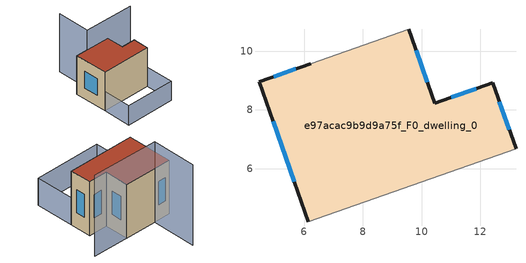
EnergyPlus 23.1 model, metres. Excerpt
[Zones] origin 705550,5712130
e97acac9b9d9a75f_F0_dwelling_0
 floor ground (EU_floor_Construction): 12.43,8.92 13.21,6.68 6.14,4.2 4.47,8.96 6.23,9.57 9.56,10.74 10.45,8.23 z0
 wall outside (EU_wall_Construction): 13.21,6.68 12.43,8.92 10.45,8.23 9.56,10.74 / 6.23,9.57 4.47,8.96 6.14,4.2 z0:6
 wall adiabatic (EU_wall_Construction): 6.14,4.2 13.21,6.68 / 9.56,10.74 6.23,9.57 z0:6
 window (EU_Window_Construction): 10.2,8.94 9.82,10.02 / 11.87,8.72 11.01,8.42 / 12.99,7.32 12.65,8.28 / 4.94,7.61 5.66,5.56 / 5.73,9.4 4.97,9.14 z1.71:4.29
 roof outside (EU_roof_Construction): 13.21,6.68 12.43,8.92 10.45,8.23 9.56,10.74 6.23,9.57 4.47,8.96 6.14,4.2 z6
shading: 6.14,4.2 13.21,6.68 / 13.21,6.68 14.62,2.66 / 14.62,2.66 7.55,0.18 / 7.55,0.18 6.14,4.2 z0:3; 13.35,11.96 6.23,9.57 / 6.23,9.57 4.64,14.3 z0:9
[Building]
EU S2 Campaign: North Axis=0; Terrain=City; Solar Distribution=FullExterior
[Site:Location]
London: Latitude=51.5; Longitude=-0.5; Time Zone=0; Elevation=25
[SizingPeriod:WeatherFileDays]
AnnualSizingPeriod: Begin Month=1; Begin Day of Month=1; End Month=12; End Day of Month=31; Day of Week for Start Day=Monday; Use Weather File Daylight Saving Period=No; Use Weather File Rain and Snow Indicators=No
[MATERIAL]
EU_InternalMass_Material: Roughness=MediumRough; Thickness=0.1; Conductivity=1; Density=1800; Specific Heat=900; Thermal Absorptance=0.9; Solar Absorptance=0.7; Visible Absorptance=0.7
[MATERIAL:NOMASS] Roughness=MediumRough; Thermal Absorptance=0.9; Solar Absorptance=0.7; Visible Absorptance=0.7
Name | Thermal Resistance
EU_wall_NoMass | 0.71061
EU_roof_NoMass | 2.41608
EU_floor_NoMass | 1.75078
[WINDOWMATERIAL:SIMPLEGLAZINGSYSTEM]
EU_Window_SimpleGlazing: UFactor=2.64892; Solar Heat Gain Coefficient=0.76; Visible Transmittance=0.76
[CONSTRUCTION]
EU_wall_Construction: EU_wall_NoMass
EU_roof_Construction: EU_roof_NoMass
EU_floor_Construction: EU_floor_NoMass
EU_InternalMass_Construction: EU_InternalMass_Material
EU_Window_Construction: EU_Window_SimpleGlazing
[ZONE]
e97acac9b9d9a75f_F0_dwelling_0: Type=1; Multiplier=1; Ceiling Height=autocalculate; Volume=193.244; Floor Area=autocalculate; Part of Total Floor Area=Yes
[INTERNALMASS]
e97acac9b9d9a75f_F0_dwelling_0_EU_InternalMass: Construction=EU_InternalMass_Construction; Zone or ZoneList=e97acac9b9d9a75f_F0_dwelling_0; Surface Area=32.2073
[OTHEREQUIPMENT]
EU_Step8_InternalGain_e97acac9b9d9a75f_F0_dwelling_0_f000: Fuel Type=Electricity; Zone or ZoneList or Space or SpaceList=e97acac9b9d9a75f_F0_dwelling_0; Schedule=EU_Step8_GainSchedule_e97acac9b9d9a75f_F0_dwelling_0_f000; Design Level Calculation Method=Watts/Area; Power per Zone Floor Area=1; Fraction Latent=0; Fraction Radiant=0; Fraction Lost=0; Carbon Dioxide Generation Rate=0; EndUse Subcategory=EU_Step8_InternalGains
[ZONEVENTILATION:DESIGNFLOWRATE]
EU_ConstantAir_e97acac9b9d9a75f_F0_dwelling_0: Zone or ZoneList or Space or SpaceList=e97acac9b9d9a75f_F0_dwelling_0; Schedule=EU_AlwaysOn; Design Flow Rate Calculation Method=AirChanges/Hour; Air Changes per Hour=0.496673; Ventilation Type=Natural; Fan Pressure Rise=0; Fan Total Efficiency=1; Constant Term Coefficient=1; Temperature Term Coefficient=0; Velocity Term Coefficient=0; Velocity Squared Term Coefficient=0; Minimum Indoor Temperature=-100; Maximum Indoor Temperature=100; Delta Temperature=-100; Minimum Outdoor Temperature=-100; Maximum Outdoor Temperature=100; Maximum Wind Speed=40
[HVACTEMPLATE:THERMOSTAT]
EU_HeatOnly_e97acac9b9d9a75f_F0_dwelling_0: Constant Heating Setpoint=20; Constant Cooling Setpoint=50
[HVACTEMPLATE:ZONE:IDEALLOADSAIRSYSTEM]
e97acac9b9d9a75f_F0_dwelling_0: Template Thermostat=EU_HeatOnly_e97acac9b9d9a75f_F0_dwelling_0; System Availability Schedule=EU_AlwaysOn; Maximum Heating Supply Air Temperature=50; Minimum Cooling Supply Air Temperature=13; Maximum Heating Supply Air Humidity Ratio=0.0156; Minimum Cooling Supply Air Humidity Ratio=0.0077; Heating Limit=NoLimit; Cooling Limit=NoLimit; Heating Availability Schedule=EU_AlwaysOn; Cooling Availability Schedule=EU_CoolingOff; Dehumidification Control Type=ConstantSensibleHeatRatio; Cooling Sensible Heat Ratio=0.7; Dehumidification Setpoint=60; Humidification Control Type=None; Humidification Setpoint=30; Outdoor Air Method=None; Outdoor Air Flow Rate per Person=0.00944; Outdoor Air Flow Rate per Zone Floor Area=0; Outdoor Air Flow Rate per Zone=0; Demand Controlled Ventilation Type=None; Outdoor Air Economizer Type=NoEconomizer; Heat Recovery Type=None; Sensible Heat Recovery Effectiveness=0.7; Latent Heat Recovery Effectiveness=0.65
[SIZING:ZONE]
e97acac9b9d9a75f_F0_dwelling_0: Zone Cooling Design Supply Air Temperature Input Method=SupplyAirTemperature; Zone Cooling Design Supply Air Temperature=13; Zone Heating Design Supply Air Temperature Input Method=SupplyAirTemperature; Zone Heating Design Supply Air Temperature=50; Zone Cooling Design Supply Air Humidity Ratio=0.008; Zone Heating Design Supply Air Humidity Ratio=0.008; Cooling Design Air Flow Method=DesignDay; Cooling Design Air Flow Rate=0; Cooling Minimum Air Flow per Zone Floor Area=0.000762; Cooling Minimum Air Flow=0; Cooling Minimum Air Flow Fraction=0.2; Heating Design Air Flow Method=DesignDay; Heating Design Air Flow Rate=0; Heating Maximum Air Flow per Zone Floor Area=0.002032; Heating Maximum Air Flow=0.141576; Heating Maximum Air Flow Fraction=0.3; Account for Dedicated Outdoor Air System=No; Dedicated Outdoor Air System Control Strategy=NeutralSupplyAir; Dedicated Outdoor Air Low Setpoint Temperature for Design=autosize; Dedicated Outdoor Air High Setpoint Temperature for Design=autosize; Zone Load Sizing Method=Sensible Load Only No Latent Load; Zone Latent Cooling Design Supply Air Humidity Ratio Input Method=HumidityRatioDifference; Zone Cooling Design Supply Air Humidity Ratio Difference=0.005; Zone Latent Heating Design Supply Air Humidity Ratio Input Method=HumidityRatioDifference; Zone Humidification Design Supply Air Humidity Ratio Difference=0.005
[SCHEDULE:CONSTANT]
Name | Hourly Value
EU_AlwaysOn | 1
EU_CoolingOff | 0
[SCHEDULE:FILE]
EU_Step8_GainSchedule_e97acac9b9d9a75f_F0_dwelling_0_f000: File=../../schedules/e97acac9b9d9a75f/e97acac9b9d9a75f_F0_dwelling_0_f000_gain.csv; Column Number=1; Rows to Skip at Top=0; Number of Hours of Data=8760; Column Separator=Comma; Interpolate to Timestep=No; Minutes per Item=60; Adjust Schedule for Daylight Savings=Yes
